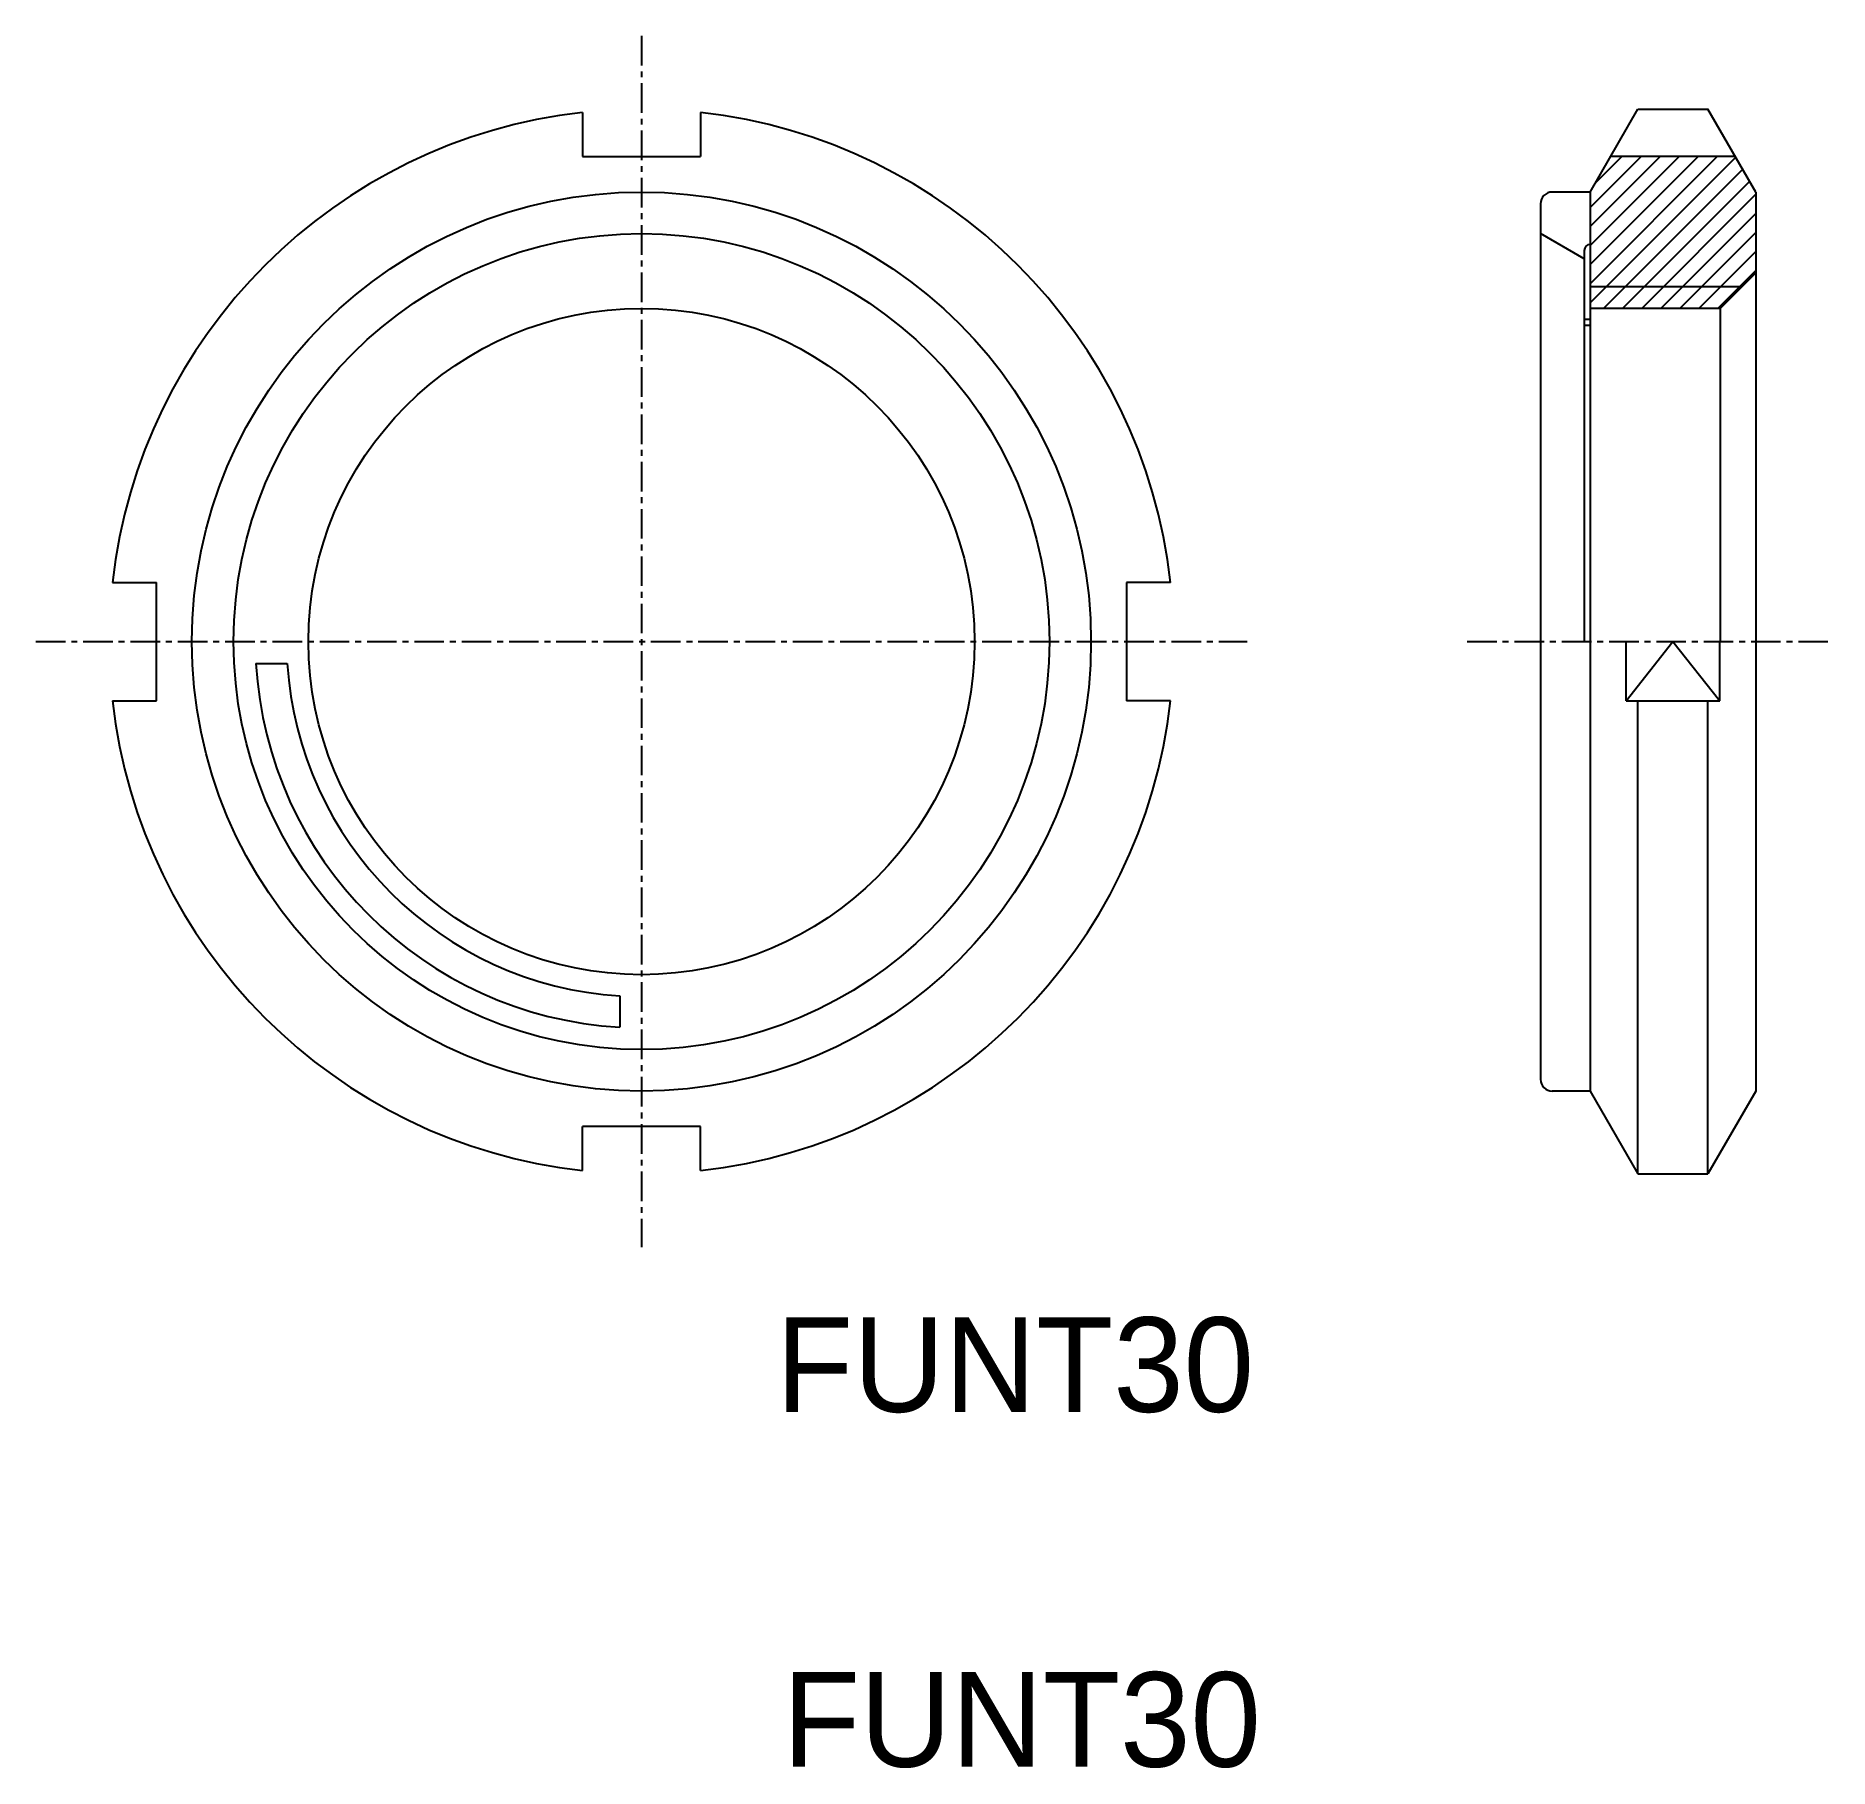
# Model space of a CAD drawing. Extents: x 100.4 to 176.2, y 88.2 to 161.4.
import ezdxf

# ---------------------------------------------------------------- set-up
doc = ezdxf.new("R2010")
doc.units = 0
doc.linetypes.add('CENTER', pattern=[2, 1.25, -0.25, 0.25, -0.25])
doc.layers.get('0').update_dxf_attribs({"linetype": 'CONTINUOUS'})
doc.layers.add('CENTER', color=1, linetype='CENTER')
doc.layers.add('HATCH', color=3, linetype='CONTINUOUS')

msp = doc.modelspace()

# ---------------------------------------------------------------- linework, layer by layer
at = {"color": 7, "linetype": 'CONTINUOUS'}
for p, q in [((123.504, 158.206), (123.504, 156.345)), ((128.504, 158.206), (128.504, 156.345)), ((166.104, 154.845), (168.125, 158.345)), ((168.125, 158.345), (171.084, 158.345)), ((173.104, 154.845), (171.084, 158.345)), ((123.504, 156.345), (128.504, 156.345)), ((172.238, 156.345), (166.97, 156.345)), ((166.104, 154.845), (164.504, 154.845)), ((166.104, 154.845), (166.104, 116.845)), ((173.104, 154.845), (173.104, 116.845)), ((164.004, 154.345), (164.004, 117.345)), ((165.854, 152.02), (164.004, 153.088)), ((165.854, 152.377), (165.854, 135.845)), ((171.604, 149.925), (173.104, 151.425)), ((166.104, 149.459), (165.854, 149.459)), ((171.604, 149.925), (166.104, 149.925)), ((171.604, 149.925), (171.604, 135.845)), ((166.104, 149.209), (165.854, 149.209)), ((103.644, 138.345), (105.504, 138.345)), ((105.504, 133.345), (105.504, 138.345)), ((146.504, 138.345), (146.504, 133.345)), ((148.365, 138.345), (146.504, 138.345)), ((167.625, 133.345), (169.604, 135.845)), ((167.625, 133.345), (167.625, 135.845)), ((169.604, 135.845), (171.584, 133.345)), ((171.584, 133.345), (171.584, 135.845)), ((103.644, 133.345), (105.504, 133.345)), ((148.365, 133.345), (146.504, 133.345)), ((167.625, 133.345), (171.584, 133.345)), ((168.125, 113.345), (168.125, 133.345)), ((171.084, 113.345), (171.084, 133.345)), ((166.104, 116.845), (164.504, 116.845)), ((166.104, 116.845), (168.125, 113.345)), ((173.104, 116.845), (171.084, 113.345)), ((128.504, 115.345), (123.504, 115.345)), ((123.504, 113.485), (123.504, 115.345)), ((128.504, 113.485), (128.504, 115.345)), ((168.125, 113.345), (171.084, 113.345))]:
    msp.add_line(p, q, dxfattribs=at)
at = {"color": 3}
for p, q in [((172.524, 150.845), (166.104, 150.845)), ((109.708, 134.925), (111.033, 134.925)), ((125.084, 120.874), (125.084, 119.549))]:
    msp.add_line(p, q, dxfattribs=at)
at = {"color": 7, "linetype": 'CONTINUOUS'}
for radius in [19, 17.242, 14.08]:
    msp.add_circle((126.004, 135.845), radius, dxfattribs=at)
for centre, radius, start, end in [((126.004, 135.845), 22.5, 96.37937, 173.62063), ((126.004, 135.845), 22.5, 6.37937, 83.62063), ((164.504, 154.345), 0.5, 90, 180), ((166.104, 152.377), 0.25, 90, 180), ((126.004, 135.845), 22.5, 186.37937, 263.62063), ((126.004, 135.845), 22.5, 276.37937, 353.62063), ((164.504, 117.345), 0.5, 180, 270)]:
    msp.add_arc(centre, radius, start, end, dxfattribs=at)
at = {"color": 3}
for radius, start, end in [(16.322, 183.23115, 266.76885), (15, 183.51635, 266.48365)]:
    msp.add_arc((126.004, 135.845), radius, start, end, dxfattribs=at)
at = {"layer": 'CENTER', "color": 1, "linetype": 'CENTER'}
for p, q in [((126.004, 161.445), (126.004, 110.245)), ((100.404, 135.845), (151.604, 135.845)), ((160.904, 135.845), (176.204, 135.845))]:
    msp.add_line(p, q, dxfattribs=at)
at = {"layer": 'HATCH'}
for p, q in [((166.104, 151.778), (170.671, 156.345)), ((166.104, 150.972), (171.477, 156.345)), ((166.104, 152.585), (169.865, 156.345)), ((166.104, 154.197), (168.253, 156.345)), ((166.104, 153.391), (169.059, 156.345)), ((166.104, 150.166), (172.255, 156.317)), ((166.32, 155.218), (167.447, 156.345)), ((166.67, 149.925), (172.55, 155.806)), ((167.476, 149.925), (172.845, 155.295)), ((168.282, 149.925), (173.104, 154.748)), ((169.088, 149.925), (173.104, 153.942)), ((169.894, 149.925), (173.104, 153.136)), ((170.7, 149.925), (173.104, 152.33)), ((171.506, 149.925), (173.104, 151.524))]:
    msp.add_line(p, q, dxfattribs=at)

# ---------------------------------------------------------------- texts
for p in [(131.686, 103.288), (131.975, 88.288)]:
    msp.add_text('FUNT30', height=4).set_placement(p)

doc.saveas('drawing.dxf')
